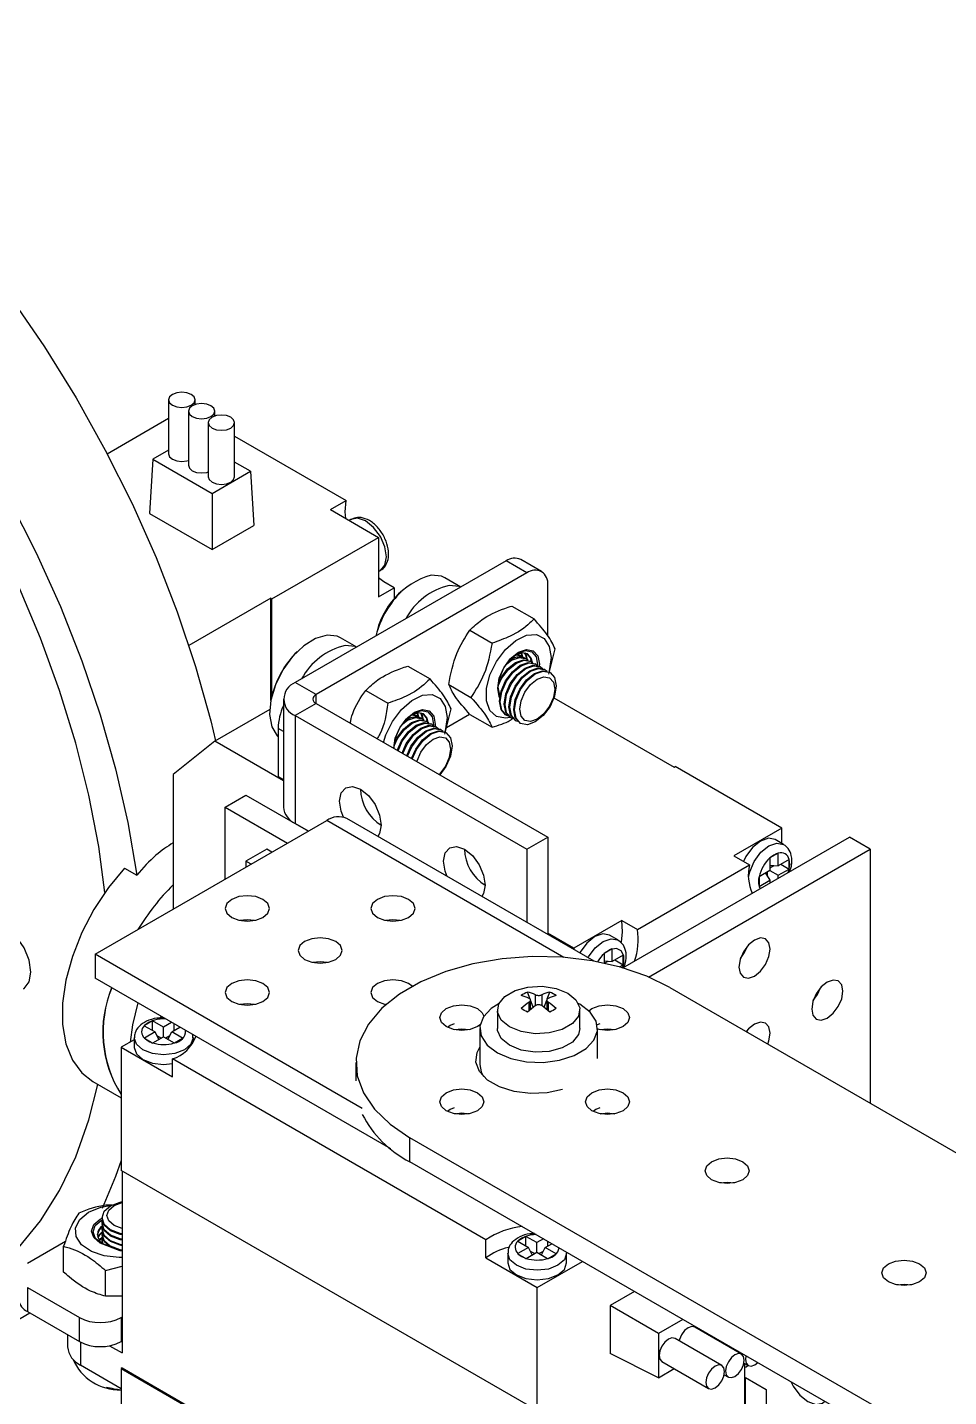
# Model space of a CAD drawing. Header units: millimetres. Extents: x 15 to 836, y 5 to 589.
# Drawn here: x 551.2 to 613.8, y 203.8 to 296.9 of the extents above; entities that cross this region are included whole.
import ezdxf

# ---------------------------------------------------------------- set-up
doc = ezdxf.new("R2010")
doc.units = ezdxf.units.MM

msp = doc.modelspace()

# ---------------------------------------------------------------- linework, layer by layer
at = {"color": 7, "linetype": 'Continuous', "lineweight": 25}
for p, q in [((560.819, 271.611), (560.819, 267.936)), ((562.619, 271.289), (562.619, 271.611)), ((556.65, 267.949), (560.819, 270.355)), ((562.161, 270.836), (562.161, 267.162)), ((563.506, 270.06), (563.506, 266.385)), ((563.961, 270.511), (563.961, 270.836)), ((565.306, 266.385), (565.306, 270.06)), ((565.306, 269.131), (572.877, 264.76)), ((560.819, 268.187), (559.749, 267.569)), ((559.749, 267.569), (559.527, 263.894)), ((559.749, 267.569), (563.769, 265.248)), ((566.376, 266.753), (565.306, 267.37)), ((563.769, 265.248), (566.376, 266.753)), ((566.376, 266.753), (566.598, 263.078)), ((563.769, 265.248), (563.769, 261.445)), ((571.817, 264.147), (572.877, 264.76)), ((559.527, 263.894), (563.769, 261.445)), ((571.817, 264.147), (575.083, 262.262)), ((573.207, 263.477), (573.092, 263.411)), ((563.769, 261.445), (566.598, 263.078)), ((567.835, 258.078), (575.083, 262.262)), ((575.083, 262.262), (575.083, 258.228)), ((583.749, 260.656), (569.421, 252.385)), ((585.163, 259.84), (583.749, 260.656)), ((586.163, 259.939), (584.749, 260.755)), ((585.163, 259.84), (570.835, 251.568)), ((575.083, 259.941), (575.206, 260.013)), ((575.083, 258.228), (576.144, 258.84)), ((576.144, 258.84), (576.144, 258.041)), ((580.678, 258.883), (579.581, 259.517)), ((586.578, 255.572), (586.578, 259.023)), ((567.765, 258.118), (562.194, 254.903)), ((567.765, 251.173), (567.765, 258.118)), ((567.765, 258.118), (567.835, 258.078)), ((567.835, 251.49), (567.835, 258.078)), ((584.138, 257.591), (585.652, 256.717)), ((573.607, 254.801), (572.509, 255.435)), ((581.28, 255.942), (582.795, 255.067)), ((584.551, 254.333), (584.61, 254.283)), ((584.807, 254.19), (584.753, 254.221)), ((584.837, 254.172), (584.782, 254.402)), ((584.892, 254.132), (584.821, 254.408)), ((586.663, 252.953), (587.081, 254.684)), ((577.067, 253.509), (578.581, 252.635)), ((585.128, 254.005), (585.075, 254.036)), ((585.45, 253.819), (585.396, 253.85)), ((585.772, 253.633), (585.718, 253.664)), ((585.895, 253.617), (585.893, 253.544)), ((586.093, 253.448), (586.04, 253.479)), ((586.415, 253.262), (586.361, 253.293)), ((570.835, 251.568), (569.421, 252.385)), ((583.285, 252.602), (583.261, 252.435)), ((586.736, 253.076), (586.683, 253.107)), ((574.209, 251.86), (575.724, 250.985)), ((579.851, 252.259), (581.366, 251.385)), ((587.003, 251.348), (595.169, 246.633)), ((567.688, 250.567), (563.95, 248.409)), ((568.619, 251.268), (568.619, 243.919)), ((570.835, 250.967), (569.421, 250.151)), ((570.835, 250.967), (586.578, 241.879)), ((579.592, 248.871), (580.01, 250.602)), ((569.421, 250.151), (569.421, 242.802)), ((569.421, 250.151), (585.163, 241.063)), ((577.48, 250.251), (577.539, 250.201)), ((577.736, 250.108), (577.682, 250.139)), ((577.766, 250.09), (577.711, 250.32)), ((577.821, 250.05), (577.75, 250.326)), ((578.057, 249.923), (578.004, 249.954)), ((578.379, 249.737), (578.325, 249.768)), ((578.701, 249.551), (578.647, 249.582)), ((578.823, 249.534), (578.822, 249.462)), ((579.706, 249.34), (581.267, 250.242)), ((581.28, 250.226), (582.795, 249.352)), ((583.718, 250.2), (583.772, 250.169)), ((584.04, 250.014), (584.093, 249.984)), ((584.361, 249.829), (584.415, 249.798)), ((584.683, 249.643), (584.737, 249.612)), ((568.264, 249.267), (568.264, 246.001)), ((579.022, 249.366), (578.969, 249.397)), ((579.344, 249.18), (579.29, 249.211)), ((579.665, 248.994), (579.612, 249.025)), ((563.95, 248.409), (561.122, 246.149)), ((568.619, 245.714), (563.95, 248.409)), ((576.213, 248.52), (576.189, 248.353)), ((561.122, 246.149), (561.122, 236.98)), ((568.264, 246.001), (568.619, 245.795)), ((595.169, 246.633), (595.24, 246.674)), ((602.487, 242.49), (595.24, 246.674)), ((564.657, 243.919), (566.071, 244.735)), ((564.657, 239.021), (564.657, 243.919)), ((564.657, 243.919), (568.899, 241.47)), ((566.071, 244.735), (570.313, 242.286)), ((555.818, 233.918), (571.561, 243.007)), ((589.73, 233.443), (572.929, 243.142)), ((570.314, 242.286), (569.421, 242.802)), ((569.43, 242.796), (569.43, 242.796)), ((569.501, 242.756), (569.501, 242.755)), ((602.487, 242.49), (599.221, 240.604)), ((602.487, 241.458), (602.487, 242.49)), ((585.163, 241.063), (586.578, 241.879)), ((586.578, 241.879), (586.578, 235.263)), ((591.684, 232.988), (607.084, 241.878)), ((602.611, 241.387), (602.045, 241.713)), ((608.498, 241.062), (607.084, 241.878)), ((567.486, 241.061), (566.071, 240.245)), ((566.071, 240.245), (566.071, 239.837)), ((566.424, 240.041), (566.071, 240.245)), ((567.838, 240.857), (567.486, 241.061)), ((585.163, 241.063), (585.163, 236.079)), ((593.437, 232.367), (608.498, 241.062)), ((599.221, 240.604), (600.282, 239.992)), ((602.247, 240.794), (601.681, 240.468)), ((601.681, 240.468), (601.681, 239.614)), ((602.247, 239.94), (602.247, 240.794)), ((602.987, 240.367), (602.247, 239.94)), ((602.987, 239.714), (602.987, 240.367)), ((608.498, 241.062), (608.498, 223.791)), ((557.83, 239.782), (558.663, 239.301)), ((592.673, 235.599), (600.282, 239.992)), ((601.681, 239.614), (600.942, 239.187)), ((601.368, 239.433), (601.681, 238.961)), ((601.519, 239.205), (601.519, 239.52)), ((601.681, 239.976), (602.247, 239.94)), ((601.681, 239.801), (601.955, 239.959)), ((601.681, 239.614), (602.247, 239.287)), ((602.247, 239.287), (602.987, 239.714)), ((602.247, 239.086), (602.247, 239.287)), ((602.421, 240.041), (602.987, 239.714)), ((600.942, 239.187), (600.942, 238.534)), ((600.942, 238.534), (601.681, 238.961)), ((601.681, 238.961), (601.681, 238.759)), ((601.681, 238.76), (601.682, 238.76)), ((566.071, 236.265), (566.071, 236.17)), ((591.612, 236.212), (588.345, 234.326)), ((591.612, 236.212), (592.673, 235.599)), ((588.345, 234.326), (586.578, 235.346)), ((591.353, 234.888), (590.788, 235.215)), ((555.818, 233.918), (555.818, 232.285)), ((573.98, 223.434), (555.818, 233.918)), ((588.345, 234.326), (588.345, 234.242)), ((590.424, 233.969), (590.405, 233.958)), ((590.405, 233.958), (590.405, 233.951)), ((590.405, 233.951), (590.405, 233.311)), ((590.97, 234.284), (590.424, 233.969)), ((590.97, 233.43), (590.97, 234.284)), ((591.71, 233.857), (590.97, 233.43)), ((591.71, 233.204), (591.71, 233.857)), ((590.405, 233.466), (590.97, 233.43)), ((590.429, 233.305), (590.678, 233.449)), ((591.144, 233.531), (591.71, 233.204)), ((591.45, 233.054), (591.71, 233.204)), ((575.926, 220.678), (555.818, 232.285)), ((585.383, 230.874), (585.198, 231.35)), ((586.546, 230.879), (586.729, 231.35)), ((594.883, 231.65), (629.364, 211.745)), ((575.595, 230.508), (575.565, 230.502)), ((583.164, 230.13), (583.164, 228.87)), ((585.415, 230.165), (585.415, 230.805)), ((585.601, 230.314), (585.415, 230.791)), ((586.327, 230.314), (586.512, 230.791)), ((586.512, 230.805), (586.512, 230.165)), ((588.764, 228.87), (588.764, 230.13)), ((559.175, 229.073), (559.156, 229.062)), ((559.156, 229.062), (559.161, 229.059)), ((559.161, 229.059), (559.895, 228.635)), ((559.721, 229.389), (559.175, 229.073)), ((560.461, 228.962), (559.721, 229.389)), ((559.721, 228.736), (559.721, 229.389)), ((561.018, 229.284), (560.461, 228.962)), ((561.2, 228.736), (561.2, 229.179)), ((590.122, 229.197), (589.94, 229.12)), ((558.48, 228.106), (557.586, 227.59)), ((558.48, 228.238), (558.48, 227.585)), ((559.175, 228.22), (559.156, 228.208)), ((559.156, 228.208), (559.239, 228.16)), ((559.895, 228.635), (559.175, 228.22)), ((559.239, 228.16), (559.638, 227.93)), ((559.741, 227.893), (560.461, 228.309)), ((560.147, 228.128), (559.895, 228.635)), ((560.298, 228.215), (560.025, 228.373)), ((560.461, 228.309), (560.461, 228.962)), ((560.461, 228.309), (561.194, 227.885)), ((560.896, 228.373), (560.623, 228.215)), ((560.774, 228.128), (561.026, 228.635)), ((561.026, 228.635), (561.584, 228.957)), ((561.766, 228.208), (561.026, 228.635)), ((561.22, 227.893), (561.766, 228.208)), ((562.48, 227.916), (562.48, 228.238)), ((581.964, 228.87), (581.964, 226.421)), ((589.964, 226.829), (589.964, 228.87)), ((600.112, 228.632), (600.17, 228.785)), ((557.586, 227.59), (557.586, 219.221)), ((557.586, 227.59), (561.079, 225.574)), ((559.638, 227.93), (559.721, 227.881)), ((559.721, 227.881), (559.741, 227.893)), ((561.194, 227.885), (561.2, 227.882)), ((561.2, 227.882), (561.22, 227.893)), ((582.377, 214.504), (561.079, 226.799)), ((561.079, 225.574), (561.079, 226.799)), ((573.544, 226.548), (573.544, 225.323)), ((555.659, 225.271), (557.586, 224.158)), ((577.205, 219.812), (577.205, 221.445)), ((611.686, 201.54), (577.205, 221.445)), ((611.686, 199.907), (577.205, 219.812)), ((585.87, 202.893), (557.586, 219.221)), ((557.657, 219.18), (557.657, 206.809)), ((556.293, 216.003), (556.293, 215.942)), ((556.246, 215.82), (556.3, 215.85)), ((556.293, 215.632), (556.293, 215.57)), ((556.293, 215.261), (556.293, 215.199)), ((553.802, 214.381), (551.222, 212.892)), ((556.321, 214.709), (556.098, 214.495)), ((556.303, 214.634), (556.123, 214.464)), ((556.321, 214.337), (556.284, 214.31)), ((556.293, 214.889), (556.293, 214.827)), ((556.293, 214.518), (556.293, 214.456)), ((556.318, 214.274), (556.293, 214.456)), ((582.377, 213.279), (582.377, 214.504)), ((584.556, 214.421), (584.537, 214.41)), ((584.537, 214.41), (584.542, 214.407)), ((584.542, 214.407), (585.276, 213.983)), ((585.102, 214.736), (584.556, 214.421)), ((585.842, 214.31), (585.102, 214.736)), ((585.102, 214.083), (585.102, 214.736)), ((586.289, 214.568), (585.842, 214.31)), ((585.842, 213.657), (585.842, 214.31)), ((586.408, 213.983), (586.855, 214.241)), ((586.581, 214.083), (586.581, 214.4)), ((553.682, 212.312), (553.682, 214.061)), ((582.377, 213.279), (585.87, 211.262)), ((583.861, 213.586), (583.861, 212.933)), ((584.556, 213.567), (584.537, 213.556)), ((584.537, 213.556), (584.62, 213.508)), ((585.276, 213.983), (584.556, 213.567)), ((584.62, 213.508), (585.019, 213.278)), ((585.019, 213.278), (585.102, 213.229)), ((585.102, 213.229), (585.122, 213.241)), ((585.122, 213.241), (585.842, 213.657)), ((585.528, 213.475), (585.276, 213.983)), ((585.68, 213.563), (585.407, 213.72)), ((585.842, 213.657), (586.576, 213.233)), ((586.277, 213.72), (586.004, 213.563)), ((586.155, 213.475), (586.408, 213.983)), ((587.147, 213.556), (586.408, 213.983)), ((586.576, 213.233), (586.581, 213.23)), ((586.581, 213.23), (586.601, 213.241)), ((586.601, 213.241), (587.147, 213.556)), ((587.861, 212.933), (587.861, 213.586)), ((556.54, 212.411), (557.657, 212.719)), ((556.54, 210.662), (556.54, 212.411)), ((585.87, 211.262), (588.943, 213.036)), ((551.222, 211.259), (554.758, 209.218)), ((551.222, 211.259), (551.222, 209.626)), ((557.657, 210.679), (556.54, 210.662)), ((585.87, 202.893), (585.87, 211.262)), ((592.479, 210.995), (590.82, 210.037)), ((548.576, 207.903), (551.392, 209.528)), ((551.222, 209.626), (554.758, 207.585)), ((590.82, 210.037), (590.82, 206.771)), ((594.113, 208.136), (590.82, 210.037)), ((554.758, 207.585), (554.758, 209.218)), ((557.586, 209.218), (557.657, 209.259)), ((557.586, 209.218), (557.586, 207.585)), ((595.772, 209.094), (594.113, 208.136)), ((599.754, 206.733), (596.572, 208.57)), ((553.95, 208.051), (553.95, 207.217)), ((557.586, 207.585), (557.657, 207.626)), ((594.113, 208.136), (594.113, 205.126)), ((598.412, 205.958), (595.23, 207.795)), ((596.866, 208.462), (596.853, 208.407)), ((556.799, 207.305), (557.657, 206.809)), ((594.113, 205.126), (590.82, 206.771)), ((554.828, 205.993), (557.586, 204.401)), ((557.657, 205.789), (557.586, 205.748)), ((557.586, 205.748), (585.87, 189.42)), ((557.586, 205.748), (557.586, 199.42)), ((557.657, 205.789), (585.941, 189.461)), ((594.113, 205.126), (595.183, 205.744)), ((594.33, 206.236), (597.512, 204.4)), ((599.917, 206.113), (600.199, 205.951)), ((599.942, 206.099), (599.942, 201.586)), ((598.575, 205.335), (598.854, 205.174)), ((600.013, 205.137), (601.427, 204.32)), ((600.013, 201.572), (600.013, 205.137)), ((601.427, 204.32), (601.427, 201.655))]:
    msp.add_line(p, q, dxfattribs=at)
at = {"color": 8, "linetype": 'Continuous', "lineweight": 25}
for p, q in [((570.835, 250.967), (570.835, 251.568)), ((568.619, 249.061), (568.264, 249.267)), ((587.679, 233.702), (571.561, 243.007)), ((585.751, 230.426), (585.751, 231.16)), ((586.176, 231.16), (586.176, 230.426)), ((585.327, 230.091), (585.327, 230.671)), ((586.6, 230.671), (586.6, 230.091)), ((554.828, 207.546), (554.828, 205.993))]:
    msp.add_line(p, q, dxfattribs=at)
at = {"color": 7, "linetype": 'Continuous', "lineweight": 25, "flags": 128}
for points in [[(531.313, 296.934), (534.177, 294.956), (537.009, 292.737), (539.793, 290.289), (542.51, 287.628), (545.145, 284.771), (547.679, 281.735), (550.099, 278.54), (552.387, 275.205), (554.531, 271.752), (556.517, 268.201), (558.332, 264.575), (559.966, 260.897), (561.407, 257.189), (562.647, 253.475), (563.678, 249.778), (564.001, 248.438)], [(524.949, 293.26), (527.792, 291.298), (530.604, 289.098), (533.368, 286.672), (536.067, 284.036), (538.685, 281.206), (541.205, 278.2), (543.612, 275.036), (545.892, 271.733), (548.029, 268.312), (550.012, 264.793), (551.827, 261.199), (553.464, 257.552), (554.913, 253.873), (556.164, 250.186), (557.21, 246.514), (558.045, 242.878), (558.663, 239.301)], [(556.487, 238.116), (556.067, 241.249), (555.397, 244.735), (554.51, 248.273), (553.414, 251.839), (552.114, 255.409), (550.619, 258.96), (548.94, 262.468), (547.088, 265.91), (545.074, 269.263), (542.913, 272.505), (540.618, 275.613), (538.205, 278.568), (535.69, 281.35), (533.089, 283.941), (530.42, 286.322), (527.701, 288.479), (524.949, 290.397)], [(561.082, 271.978), (560.887, 271.81), (560.819, 271.611), (560.887, 271.412), (561.082, 271.243), (561.374, 271.131), (561.719, 271.091), (562.063, 271.131), (562.355, 271.243), (562.55, 271.412), (562.619, 271.611), (562.55, 271.81), (562.355, 271.978), (562.063, 272.091), (561.719, 272.13), (561.374, 272.091), (561.082, 271.978)], [(562.424, 271.204), (562.229, 271.035), (562.161, 270.836), (562.229, 270.637), (562.424, 270.469), (562.716, 270.356), (563.061, 270.317), (563.405, 270.356), (563.697, 270.469), (563.892, 270.637), (563.961, 270.836), (563.892, 271.035), (563.697, 271.204), (563.405, 271.316), (563.061, 271.356), (562.716, 271.316), (562.424, 271.204)], [(563.769, 270.427), (563.574, 270.258), (563.506, 270.06), (563.574, 269.861), (563.769, 269.692), (564.061, 269.58), (564.406, 269.54), (564.75, 269.58), (565.042, 269.692), (565.237, 269.861), (565.306, 270.06), (565.237, 270.258), (565.042, 270.427), (564.75, 270.54), (564.406, 270.579), (564.061, 270.54), (563.769, 270.427)], [(560.819, 267.936), (560.887, 267.737), (561.082, 267.569), (561.374, 267.456), (561.719, 267.417), (562.063, 267.456), (562.161, 267.484)], [(562.161, 267.162), (562.229, 266.963), (562.424, 266.794), (562.716, 266.682), (563.061, 266.642), (563.405, 266.682), (563.506, 266.71)], [(563.506, 266.385), (563.574, 266.186), (563.769, 266.018), (564.061, 265.905), (564.406, 265.866), (564.75, 265.905), (565.042, 266.018), (565.237, 266.186), (565.306, 266.385)], [(572.858, 263.546), (572.821, 263.99), (572.877, 264.76)], [(576.144, 258.84), (575.447, 259.231), (575.083, 259.512)], [(579.581, 259.517), (579.353, 259.621), (578.661, 259.695)], [(580.67, 258.879), (580.572, 258.917), (579.879, 258.991)], [(571.59, 255.613), (570.809, 255.391), (570.005, 254.893), (569.241, 254.158), (568.58, 253.245), (568.076, 252.23), (567.768, 251.193), (567.683, 250.219), (567.827, 249.387), (568.188, 248.765), (568.264, 248.689)], [(572.509, 255.435), (572.282, 255.539), (571.59, 255.613)], [(584.025, 250.023), (583.71, 249.969), (583.101, 250.077), (582.654, 250.482), (582.418, 251.14), (582.418, 251.98), (582.654, 252.911), (583.101, 253.832), (583.71, 254.643), (584.415, 255.256), (585.14, 255.605), (585.806, 255.652), (586.341, 255.392), (586.688, 254.853), (586.807, 254.094), (586.807, 254.094)], [(573.599, 254.797), (573.501, 254.835), (572.808, 254.909)], [(583.183, 252.002), (583.291, 252.689), (583.598, 253.396), (584.056, 254.015), (584.598, 254.451), (585.139, 254.639), (585.598, 254.55), (585.904, 254.197), (586.012, 253.635), (586.007, 253.496)], [(583.338, 251.493), (583.317, 251.536), (583.215, 252.07), (583.317, 252.721), (583.607, 253.39), (584.042, 253.976), (584.555, 254.39), (585.067, 254.568), (585.502, 254.484), (585.793, 254.15), (585.895, 253.617), (585.895, 253.617)], [(585.535, 253.761), (585.457, 254.051), (585.209, 254.337), (584.837, 254.409), (584.398, 254.257), (584.128, 254.064)], [(584.448, 254.284), (584.806, 254.191), (584.932, 254.097)], [(584.495, 254.308), (584.752, 254.222), (584.753, 254.221)], [(585.159, 253.986), (585.082, 254.268), (584.999, 254.407)], [(585.213, 253.946), (585.136, 254.237), (585.032, 254.402)], [(585.48, 253.8), (585.404, 254.082), (585.182, 254.352)], [(583.218, 252.177), (583.449, 252.663), (583.908, 253.282), (584.449, 253.719), (584.99, 253.908), (585.449, 253.82), (585.575, 253.726)], [(583.242, 252.394), (583.396, 252.694), (583.854, 253.313), (584.395, 253.75), (584.937, 253.939), (585.396, 253.85), (585.396, 253.85)], [(583.718, 250.2), (583.412, 250.552), (583.304, 251.114), (583.411, 251.801), (583.717, 252.508), (584.176, 253.127), (584.717, 253.565), (585.258, 253.753), (585.717, 253.665), (585.718, 253.664)], [(583.915, 250.107), (583.773, 250.169), (583.466, 250.521), (583.357, 251.083), (583.465, 251.77), (583.771, 252.477), (584.229, 253.096), (584.77, 253.534), (585.312, 253.722), (585.771, 253.634), (585.897, 253.54)], [(584.04, 250.014), (583.734, 250.366), (583.625, 250.929), (583.733, 251.616), (584.039, 252.322), (584.497, 252.942), (585.038, 253.379), (585.58, 253.568), (586.039, 253.479), (586.04, 253.479)], [(584.236, 249.922), (584.094, 249.983), (583.787, 250.335), (583.679, 250.898), (583.786, 251.585), (584.092, 252.292), (584.551, 252.911), (585.092, 253.348), (585.633, 253.537), (586.092, 253.448), (586.218, 253.355)], [(583.772, 253.647), (584.127, 253.905), (584.669, 254.094), (585.128, 254.005), (585.253, 253.912)], [(584.361, 249.829), (584.055, 250.181), (583.947, 250.743), (584.054, 251.43), (584.36, 252.137), (584.819, 252.756), (585.36, 253.193), (585.901, 253.382), (586.36, 253.293), (586.361, 253.293)], [(584.558, 249.736), (584.416, 249.797), (584.109, 250.15), (584.001, 250.712), (584.108, 251.399), (584.414, 252.106), (584.873, 252.725), (585.414, 253.162), (585.955, 253.351), (586.414, 253.263), (586.54, 253.169)], [(586.807, 254.094), (586.688, 253.196), (586.667, 253.116)], [(584.683, 249.643), (584.377, 249.995), (584.269, 250.557), (584.376, 251.244), (584.682, 251.951), (585.141, 252.57), (585.682, 253.008), (586.223, 253.196), (586.682, 253.108), (586.683, 253.107)], [(585.196, 249.523), (584.737, 249.612), (584.43, 249.964), (584.322, 250.526), (584.429, 251.213), (584.736, 251.92), (585.194, 252.539), (585.735, 252.977), (586.276, 253.165), (586.736, 253.077), (587.043, 252.725), (587.151, 252.162), (587.044, 251.475), (586.737, 250.768), (586.279, 250.149), (585.738, 249.712), (585.196, 249.523)], [(585.419, 249.745), (585.035, 249.819), (584.779, 250.113), (584.688, 250.583), (584.778, 251.158), (585.034, 251.748), (585.417, 252.266), (585.869, 252.631), (586.322, 252.789), (586.706, 252.715), (586.962, 252.421), (587.053, 251.951), (586.963, 251.376), (586.707, 250.786), (586.324, 250.268), (585.872, 249.903), (585.419, 249.745)], [(575.426, 248.317), (575.583, 248.829), (576.03, 249.75), (576.639, 250.561), (577.344, 251.174), (578.069, 251.523), (578.735, 251.57), (579.27, 251.31), (579.617, 250.771), (579.736, 250.012)], [(583.321, 251.379), (583.291, 251.439), (583.183, 252.002)], [(576.112, 247.92), (576.22, 248.607), (576.527, 249.314), (576.985, 249.933), (577.527, 250.369), (578.068, 250.557), (578.527, 250.468), (578.833, 250.115), (578.941, 249.553), (578.936, 249.414)], [(576.146, 247.901), (576.144, 247.988), (576.246, 248.639), (576.536, 249.308), (576.971, 249.894), (577.484, 250.308), (577.996, 250.486), (578.431, 250.402), (578.721, 250.068), (578.823, 249.534), (578.823, 249.534)], [(576.147, 248.095), (576.378, 248.581), (576.837, 249.2), (577.378, 249.637), (577.919, 249.826), (578.378, 249.737), (578.504, 249.644)], [(576.171, 248.312), (576.325, 248.612), (576.783, 249.231), (577.324, 249.668), (577.865, 249.857), (578.325, 249.768), (578.325, 249.768)], [(576.358, 247.779), (576.646, 248.426), (577.105, 249.045), (577.646, 249.483), (578.187, 249.671), (578.646, 249.583), (578.647, 249.582)], [(576.412, 247.748), (576.7, 248.395), (577.158, 249.014), (577.699, 249.452), (578.241, 249.64), (578.7, 249.552), (578.826, 249.458)], [(576.68, 247.594), (576.968, 248.24), (577.426, 248.86), (577.967, 249.297), (578.509, 249.486), (578.968, 249.397), (578.969, 249.397)], [(576.701, 249.565), (577.056, 249.823), (577.597, 250.012), (578.057, 249.923), (578.182, 249.83)], [(578.464, 249.679), (578.386, 249.969), (578.138, 250.255), (577.766, 250.327), (577.327, 250.175), (577.057, 249.982)], [(577.376, 250.202), (577.735, 250.109), (577.861, 250.015)], [(577.424, 250.226), (577.681, 250.14), (577.682, 250.139)], [(578.088, 249.904), (578.011, 250.186), (577.928, 250.325)], [(578.142, 249.864), (578.065, 250.155), (577.961, 250.32)], [(578.409, 249.718), (578.333, 250), (578.111, 250.27)], [(579.736, 250.012), (579.617, 249.114), (579.596, 249.034)], [(576.733, 247.562), (577.021, 248.209), (577.48, 248.829), (578.021, 249.266), (578.562, 249.455), (579.021, 249.366), (579.147, 249.273)], [(577.001, 247.407), (577.289, 248.055), (577.748, 248.674), (578.289, 249.111), (578.83, 249.3), (579.289, 249.211), (579.29, 249.211)], [(577.055, 247.376), (577.343, 248.024), (577.801, 248.643), (578.343, 249.08), (578.884, 249.269), (579.343, 249.181), (579.469, 249.087)], [(577.323, 247.222), (577.611, 247.869), (578.069, 248.488), (578.611, 248.926), (579.152, 249.114), (579.611, 249.026), (579.612, 249.025)], [(577.377, 247.191), (577.665, 247.838), (578.123, 248.457), (578.664, 248.895), (579.205, 249.083), (579.665, 248.995), (579.971, 248.643), (580.08, 248.08), (579.972, 247.393), (579.666, 246.686), (579.248, 246.11)], [(577.689, 247.011), (577.707, 247.075), (577.963, 247.666), (578.346, 248.184), (578.798, 248.549), (579.251, 248.707), (579.635, 248.633), (579.891, 248.339), (579.982, 247.869), (579.892, 247.294), (579.636, 246.704), (579.253, 246.186), (579.204, 246.136)], [(572.694, 243.238), (572.543, 243.641), (572.435, 244.328), (572.543, 244.89), (572.85, 245.243), (573.308, 245.332), (573.85, 245.144), (574.391, 244.708), (574.85, 244.089), (575.156, 243.382), (575.264, 242.695), (575.156, 242.132), (575.029, 241.93)], [(579.741, 239.21), (579.614, 239.558), (579.507, 240.246), (579.614, 240.808), (579.921, 241.161), (580.38, 241.25), (580.921, 241.062), (581.462, 240.626), (581.921, 240.007), (582.227, 239.3), (582.335, 238.613), (582.227, 238.05), (582.1, 237.848)], [(602.045, 241.713), (601.586, 241.802), (601.045, 241.614), (600.504, 241.178), (600.045, 240.559), (599.876, 240.226)], [(557.83, 239.782), (556.725, 238.446), (555.745, 236.967), (554.921, 235.391), (554.278, 233.769), (553.839, 232.153), (553.615, 230.592), (553.615, 229.138), (553.839, 227.836), (554.278, 226.727), (554.921, 225.846), (555.659, 225.271)], [(567.225, 237.646), (566.739, 237.834), (566.165, 237.9), (565.591, 237.834), (565.104, 237.646), (564.779, 237.365), (564.665, 237.034), (564.779, 236.702), (565.104, 236.421), (565.591, 236.234), (566.165, 236.168), (566.739, 236.234), (567.225, 236.421), (567.55, 236.702), (567.665, 237.034), (567.55, 237.365), (567.225, 237.646)], [(577.125, 237.646), (576.638, 237.834), (576.064, 237.9), (575.49, 237.834), (575.003, 237.646), (574.678, 237.365), (574.564, 237.034), (574.678, 236.702), (575.003, 236.421), (575.49, 236.234), (576.064, 236.168), (576.638, 236.234), (577.125, 236.421), (577.45, 236.702), (577.564, 237.034), (577.45, 237.365), (577.125, 237.646)], [(550.948, 231.562), (551.002, 231.596), (551.346, 232.036), (551.466, 232.706), (551.346, 233.515), (551.002, 234.352), (550.481, 235.105), (549.854, 235.67)], [(566.664, 236.217), (566.165, 236.267), (565.665, 236.217)], [(576.563, 236.217), (576.064, 236.267), (575.565, 236.217)], [(591.589, 234.733), (591.668, 235.442), (591.612, 236.212)], [(572.175, 234.789), (571.688, 234.976), (571.114, 235.042), (570.54, 234.976), (570.054, 234.789), (569.729, 234.508), (569.614, 234.176), (569.729, 233.845), (570.054, 233.564), (570.54, 233.376), (571.114, 233.31), (571.688, 233.376), (572.175, 233.564), (572.5, 233.845), (572.614, 234.176), (572.5, 234.508), (572.175, 234.789)], [(590.788, 235.215), (590.329, 235.304), (589.788, 235.116), (589.247, 234.679), (588.788, 234.06), (588.757, 234.005)], [(601.687, 234.272), (601.607, 234.694), (601.377, 234.959), (601.032, 235.026), (600.627, 234.884), (600.221, 234.557), (599.877, 234.093), (599.647, 233.563), (599.566, 233.047), (599.647, 232.625), (599.877, 232.361), (600.221, 232.294), (600.627, 232.435), (601.032, 232.762), (601.377, 233.227), (601.607, 233.757), (601.687, 234.272)], [(594.883, 231.65), (593.308, 232.421), (591.534, 233.031), (589.611, 233.464), (587.59, 233.709), (585.528, 233.758), (583.479, 233.61), (581.5, 233.27), (579.646, 232.747), (577.965, 232.054), (576.506, 231.212), (575.306, 230.242), (574.399, 229.171), (573.81, 228.029), (573.555, 226.846), (573.64, 225.655), (574.064, 224.489), (574.814, 223.379), (575.871, 222.355), (577.205, 221.445)], [(599.669, 233.635), (599.962, 234.043), (600.17, 234.501)], [(571.614, 233.36), (571.114, 233.409), (570.615, 233.36)], [(567.225, 231.931), (566.739, 232.119), (566.165, 232.185), (565.591, 232.119), (565.104, 231.931), (564.779, 231.65), (564.665, 231.319), (564.779, 230.988), (565.104, 230.707), (565.591, 230.519), (566.165, 230.453), (566.739, 230.519), (567.225, 230.707), (567.55, 230.988), (567.665, 231.319), (567.55, 231.65), (567.225, 231.931)], [(577.371, 231.744), (577.125, 231.931), (576.638, 232.119), (576.064, 232.185), (575.49, 232.119), (575.003, 231.931), (574.678, 231.65), (574.564, 231.319), (574.678, 230.988), (575.003, 230.707), (575.49, 230.519), (575.584, 230.499)], [(606.637, 231.414), (606.556, 231.836), (606.326, 232.1), (605.982, 232.167), (605.576, 232.026), (605.17, 231.699), (604.826, 231.234), (604.596, 230.704), (604.516, 230.189), (604.596, 229.767), (604.826, 229.502), (605.17, 229.435), (605.576, 229.576), (605.982, 229.904), (606.326, 230.368), (606.556, 230.898), (606.637, 231.414)], [(587.944, 231.273), (588.501, 230.813), (588.753, 230.271), (588.668, 229.711), (588.257, 229.203), (587.57, 228.806), (586.688, 228.568), (585.72, 228.519), (584.78, 228.665), (583.984, 228.987), (583.426, 229.447), (583.174, 229.989), (583.259, 230.548), (583.67, 231.057), (584.358, 231.454), (585.239, 231.691), (586.208, 231.74), (587.147, 231.595), (587.944, 231.273)], [(604.619, 230.776), (604.912, 231.185), (605.119, 231.643)], [(558.716, 230.613), (558.361, 229.115), (558.212, 227.952)], [(566.664, 230.502), (566.165, 230.552), (565.665, 230.502)], [(581.982, 229.123), (581.801, 228.997), (581.315, 228.809), (580.741, 228.743), (580.167, 228.809), (579.68, 228.997), (579.355, 229.278), (579.241, 229.609), (579.355, 229.941), (579.68, 230.222), (579.68, 230.222)], [(579.68, 230.222), (580.167, 230.409), (580.741, 230.475), (581.315, 230.409), (581.801, 230.222), (582.127, 229.941), (582.232, 229.702)], [(583.274, 230.58), (582.744, 230.24), (582.205, 229.661), (581.972, 229.018), (582.062, 228.362), (582.467, 227.748), (583.156, 227.225), (584.073, 226.835), (585.143, 226.61)], [(585.143, 226.61), (586.279, 226.568), (587.39, 226.713), (588.385, 227.032), (589.184, 227.5), (589.722, 228.08), (589.955, 228.723), (589.866, 229.378), (589.46, 229.992), (588.771, 230.515), (588.653, 230.58)], [(589.376, 230.075), (589.58, 230.222), (590.066, 230.409), (590.64, 230.475), (591.214, 230.409), (591.701, 230.222), (592.026, 229.941), (592.14, 229.609), (592.026, 229.278), (591.701, 228.997), (591.214, 228.809), (590.64, 228.743), (590.066, 228.809), (589.964, 228.837)], [(560.349, 229.67), (560.305, 229.645), (560.203, 229.581)], [(580.223, 229.197), (579.953, 229.074), (579.773, 228.948)], [(601.527, 227.815), (601.607, 228.041), (601.687, 228.556), (601.607, 228.978), (601.377, 229.243), (601.032, 229.31), (600.627, 229.169), (600.221, 228.841), (600.065, 228.659)], [(562.573, 228.091), (562.558, 228.121), (562.49, 228.249)], [(580.241, 228.793), (580.741, 228.842), (581.24, 228.793)], [(588.764, 228.87), (588.668, 228.452), (588.257, 227.943), (587.57, 227.546), (586.688, 227.309), (585.72, 227.26), (584.78, 227.405), (583.984, 227.727), (583.426, 228.187), (583.174, 228.729), (583.164, 228.87)], [(590.141, 228.793), (590.64, 228.842), (591.14, 228.793)], [(558.48, 227.585), (558.632, 227.143), (559.066, 226.769), (559.715, 226.518), (560.48, 226.43), (561.079, 226.484)], [(587.58, 224.717), (586.541, 224.496), (585.405, 224.449), (584.293, 224.588), (583.293, 224.903), (582.488, 225.368), (581.943, 225.945), (581.701, 226.587), (581.782, 227.243), (581.964, 227.59)], [(581.964, 226.421), (582.062, 225.913), (582.226, 225.598)], [(524.949, 212.162), (527.701, 210.903), (530.42, 209.921), (533.089, 209.221), (535.69, 208.808), (538.205, 208.686), (540.618, 208.856), (542.913, 209.315), (545.074, 210.061), (547.088, 211.088), (548.94, 212.391), (550.619, 213.961), (552.114, 215.786), (553.414, 217.856), (554.51, 220.156), (555.397, 222.67), (556.003, 225.072)], [(579.68, 224.507), (580.167, 224.695), (580.741, 224.76), (581.315, 224.695), (581.801, 224.507), (582.127, 224.226), (582.241, 223.895), (582.127, 223.563), (581.801, 223.282), (581.315, 223.095), (580.741, 223.029), (580.167, 223.095), (579.68, 223.282), (579.355, 223.563), (579.241, 223.895), (579.355, 224.226), (579.68, 224.507)], [(589.58, 224.507), (590.066, 224.695), (590.64, 224.76), (591.214, 224.695), (591.701, 224.507), (592.026, 224.226), (592.14, 223.895), (592.026, 223.563), (591.701, 223.282), (591.214, 223.095), (590.64, 223.029), (590.066, 223.095), (589.58, 223.282), (589.255, 223.563), (589.14, 223.895), (589.255, 224.226), (589.58, 224.507)], [(580.223, 223.482), (579.953, 223.359), (579.773, 223.233)], [(590.122, 223.482), (589.853, 223.359), (589.672, 223.233)], [(580.241, 223.078), (580.741, 223.127), (581.24, 223.078)], [(590.141, 223.078), (590.64, 223.127), (591.14, 223.078)], [(557.586, 219.895), (557.21, 218.798), (556.312, 216.643)], [(597.711, 219.813), (598.198, 220), (598.772, 220.066), (599.346, 220), (599.833, 219.813), (600.158, 219.532), (600.272, 219.2), (600.158, 218.869), (599.833, 218.588), (599.346, 218.4), (598.772, 218.334), (598.198, 218.4), (597.711, 218.588), (597.386, 218.869), (597.272, 219.2), (597.386, 219.532), (597.711, 219.813)], [(598.273, 218.384), (598.772, 218.433), (599.271, 218.384)], [(556.879, 215.187), (556.446, 215.562), (556.293, 216.003), (556.446, 216.445), (556.879, 216.82), (557.528, 217.07), (557.657, 217.098)], [(557.111, 215.476), (556.749, 215.789), (556.622, 216.158), (556.749, 216.527), (557.111, 216.841), (557.654, 217.05), (557.657, 217.051)], [(557.657, 213.293), (557.457, 213.294), (556.45, 213.416), (555.567, 213.72), (554.902, 214.173), (554.528, 214.726), (554.485, 215.32), (554.779, 215.889), (555.377, 216.372)], [(555.377, 216.372), (556.214, 216.717), (556.96, 216.864)], [(556.864, 214.02), (556.821, 214.03), (556.172, 214.28), (555.738, 214.655), (555.586, 215.097), (555.738, 215.538), (556.172, 215.913), (556.293, 215.977)], [(556.82, 214.047), (556.246, 214.274), (555.836, 214.628), (555.691, 215.047), (555.836, 215.466), (556.246, 215.82)], [(556.303, 215.377), (556.089, 215.163), (555.966, 214.836)], [(556.321, 215.08), (556.089, 214.853), (555.997, 214.681)], [(556.879, 215.125), (556.446, 215.5), (556.293, 215.942)], [(556.879, 214.816), (556.446, 215.19), (556.293, 215.632), (556.311, 215.787)], [(556.879, 214.754), (556.446, 215.128), (556.293, 215.57)], [(556.879, 214.444), (556.446, 214.819), (556.293, 215.261), (556.311, 215.415)], [(556.879, 214.382), (556.446, 214.757), (556.293, 215.199)], [(556.879, 214.073), (556.446, 214.448), (556.293, 214.889), (556.311, 215.044)], [(557.657, 214.909), (557.528, 214.937), (556.879, 215.187)], [(557.657, 214.847), (557.528, 214.875), (556.879, 215.125)], [(557.657, 215.266), (557.654, 215.267), (557.111, 215.476)], [(556.303, 215.005), (556.089, 214.791), (556.009, 214.65)], [(556.879, 214.011), (556.446, 214.386), (556.293, 214.827)], [(556.366, 214.21), (556.293, 214.518), (556.311, 214.673)], [(557.657, 214.538), (557.528, 214.565), (556.879, 214.816)], [(557.657, 214.476), (557.528, 214.503), (556.879, 214.754)], [(557.657, 214.166), (557.528, 214.194), (556.879, 214.444)], [(557.657, 214.104), (557.528, 214.132), (556.879, 214.382)], [(557.657, 213.795), (557.528, 213.823), (556.879, 214.073)], [(557.657, 213.733), (557.528, 213.761), (556.879, 214.011)], [(583.861, 212.933), (584.014, 212.491), (584.447, 212.116), (585.096, 211.866), (585.861, 211.778), (586.627, 211.866), (587.276, 212.116), (587.709, 212.491), (587.861, 212.933), (587.861, 212.933)], [(609.732, 212.873), (610.219, 213.061), (610.793, 213.127), (611.367, 213.061), (611.854, 212.873), (612.179, 212.592), (612.293, 212.261), (612.179, 211.929), (611.854, 211.648), (611.367, 211.461), (610.793, 211.395), (610.219, 211.461), (609.732, 211.648), (609.407, 211.929), (609.293, 212.261), (609.407, 212.592), (609.732, 212.873)], [(610.294, 211.444), (610.793, 211.494), (611.292, 211.444)], [(596.572, 208.57), (596.365, 208.61), (596.122, 208.525), (595.878, 208.329), (595.672, 208.05), (595.534, 207.732), (595.509, 207.634)], [(595.23, 207.795), (595.024, 207.835), (594.78, 207.751), (594.536, 207.554), (594.33, 207.276), (594.192, 206.958), (594.144, 206.649)], [(598.667, 205.586), (598.716, 205.333), (598.854, 205.174), (599.06, 205.134), (599.304, 205.219), (599.547, 205.415), (599.754, 205.694), (599.892, 206.012), (599.94, 206.321), (599.892, 206.574), (599.754, 206.733), (599.547, 206.773), (599.304, 206.688), (599.06, 206.492), (598.854, 206.213), (598.716, 205.895), (598.667, 205.586)], [(594.144, 206.649), (594.192, 206.395), (594.33, 206.237), (594.33, 206.236)], [(597.326, 204.812), (597.374, 204.558), (597.512, 204.4), (597.718, 204.359), (597.962, 204.444), (598.206, 204.641), (598.412, 204.919), (598.55, 205.237), (598.598, 205.546), (598.55, 205.8), (598.412, 205.958), (598.206, 205.999), (597.962, 205.914), (597.718, 205.717), (597.512, 205.439), (597.374, 205.121), (597.326, 204.812)], [(599.942, 205.831), (600.056, 205.879), (600.169, 205.968)], [(600.048, 206.625), (600.013, 206.363), (600.061, 206.11), (600.199, 205.951), (600.405, 205.911), (600.649, 205.995), (600.859, 206.157)], [(603.099, 204.864), (603.255, 204.559), (603.714, 203.941), (604.255, 203.504), (604.796, 203.316), (605.255, 203.405), (605.412, 203.529)]]:
    msp.add_lwpolyline(points, dxfattribs=at)
at = {"color": 8, "linetype": 'Continuous', "lineweight": 25, "flags": 128}
for points in [[(575.206, 260.013), (575.206, 260.013), (575.513, 260.366), (575.621, 260.928), (575.513, 261.615), (575.206, 262.322), (574.748, 262.941), (574.206, 263.378), (573.665, 263.566), (573.207, 263.477)], [(600.225, 239.178), (600.304, 239.525), (600.611, 240.232), (601.07, 240.851), (601.611, 241.288), (602.152, 241.476), (602.611, 241.387), (602.629, 241.376)], [(602.921, 239.475), (602.942, 239.539), (602.987, 239.714)], [(600.942, 238.534), (600.987, 238.411), (601.007, 238.37)], [(589.322, 233.678), (589.353, 233.733), (589.812, 234.352), (590.353, 234.789), (590.895, 234.977), (591.353, 234.888), (591.357, 234.886)], [(591.664, 232.976), (591.746, 233.303), (591.746, 233.8), (591.574, 234.158), (591.26, 234.316), (590.854, 234.25), (590.424, 233.969)], [(559.066, 227.422), (558.632, 227.796), (558.48, 228.229)], [(562.48, 228.234), (562.328, 227.796), (561.894, 227.422), (561.246, 227.172), (560.48, 227.084), (559.715, 227.172), (559.066, 227.422)], [(587.861, 213.596), (587.861, 213.586), (587.709, 213.144), (587.276, 212.77), (586.627, 212.519), (585.861, 212.431), (585.096, 212.519), (584.447, 212.77), (584.014, 213.144), (583.861, 213.586), (583.861, 213.591)]]:
    msp.add_lwpolyline(points, dxfattribs=at)
at = {"color": 7, "linetype": 'Continuous', "lineweight": 25}
for centre, radius, start, end in [((584.335, 259.839), 1.006, 65.69204, 125.61844), ((585.715, 259.163), 0.873, 350.78615, 129.20346), ((580.16, 254.557), 5.352, 106.26807, 169.32382), ((580.917, 254.592), 4.52, 103.27202, 151.92179), ((581.204, 253.961), 6.5, 134.8874, 163.48299), ((581.204, 253.961), 6.5, 163.48299, 165.11797), ((574.133, 249.879), 6.5, 134.8874, 163.48299), ((573.846, 250.51), 4.52, 103.27206, 151.92175), ((584.653, 253.038), 1.083, 67.05432, 132.06809), ((569.845, 251.268), 1.195, 110.78368, 249.21632), ((574.133, 249.879), 6.5, 163.48299, 165.11797), ((570.949, 251.268), 0.322, 110.78289, 249.21711), ((572.286, 249.174), 4.023, 155.68742, 178.67289), ((577.582, 248.956), 1.083, 67.05392, 132.0685), ((576.823, 245.227), 2.974, 181.60195, 238.39281), ((569.989, 244.055), 1.376, 185.69529, 245.62462), ((572.363, 241.888), 1.376, 65.69368, 125.61673), ((583.894, 241.145), 2.974, 181.60174, 238.3929), ((603.35, 238.65), 2.467, 132.56046, 167.4393), ((602.646, 239.451), 1.401, 106.52054, 133.47409), ((602.426, 240.251), 0.572, 11.74948, 108.23906), ((601.623, 240.041), 1.402, 346.52501, 13.47499), ((603.408, 239.327), 3.197, 167.98758, 203.31401), ((572.363, 227.308), 15.953, 134.79789, 148.67303), ((572.535, 227.172), 16.172, 134.89193, 148.57898), ((602.305, 238.86), 1.402, 166.52501, 193.47499), ((588.134, 234.918), 4.59, 341.31812, 8.53262), ((564.18, 228.622), 7.834, 157.39086, 212.67789), ((564.359, 228.637), 7.993, 157.98737, 212.08139), ((586.657, 228.333), 3.351, 115.80533, 124.18929), ((583.954, 227.808), 3.397, 66.1554, 76.02717), ((584.378, 228.053), 3.397, 66.1554, 76.02717), ((587.549, 228.053), 3.397, 103.97289, 113.84477), ((587.973, 227.808), 3.397, 103.97289, 113.84477), ((585.269, 228.331), 3.353, 55.81359, 64.19178), ((588.916, 225.685), 6.143, 125.75326, 132.40178), ((578.766, 219.324), 12.444, 58.87483, 61.13055), ((589.341, 225.44), 6.143, 125.75326, 132.40178), ((582.587, 225.441), 6.143, 47.59797, 54.24683), ((583.011, 225.686), 6.143, 47.59797, 54.24683), ((593.178, 219.295), 12.478, 118.8725, 121.12212), ((559.553, 228.646), 0.57, 133.50898, 228.38927), ((560.133, 229.248), 1.408, 230.59257, 249.4128), ((560.314, 229.169), 2.491, 287.89436, 340.4458), ((560.481, 230.252), 2.472, 252.584, 286.78334), ((580.569, 226.414), 7.409, 207.21181, 242.99716), ((556.649, 214.867), 0.67, 119.37078, 239.45409), ((585.378, 210.07), 5.354, 95.62625, 124.08438), ((584.935, 213.993), 0.57, 133.50974, 228.38851), ((585.112, 209.408), 4.74, 104.77784, 125.24472), ((585.514, 214.596), 1.408, 230.59257, 249.4128), ((585.862, 215.6), 2.472, 252.58369, 286.78364), ((551.637, 210.542), 1.006, 185.69417, 245.62537), ((556.172, 211.947), 3.074, 242.6099, 297.3901), ((555.451, 207.367), 1.509, 185.69558, 245.62477), ((556.172, 210.314), 3.074, 242.6099, 297.3901), ((557.468, 207.749), 3.438, 203.13269, 271.9656), ((558.293, 210.769), 6.5, 254.86749, 263.75468)]:
    msp.add_arc(centre, radius, start, end, dxfattribs=at)
at = {"color": 8, "linetype": 'Continuous', "lineweight": 25}
for centre, radius, start, end in [((592.052, 232.189), 2.412, 133.07715, 149.88221), ((560.424, 227.546), 1.973, 84.02824, 129.26474), ((561.116, 228.744), 0.857, 276.95932, 359.24477), ((585.771, 212.955), 1.904, 89.57715, 129.65033), ((586.461, 214.15), 0.92, 278.7211, 347.44365)]:
    msp.add_arc(centre, radius, start, end, dxfattribs=at)
at = {"color": 7, "linetype": 'Continuous', "lineweight": 25}
for points, knots in [([(575.194, 260.029), (575.233, 260.044), (575.414, 260.116), (575.628, 260.424), (575.783, 260.899), (575.765, 261.501), (575.55, 262.184), (575.145, 262.841), (574.621, 263.341), (574.072, 263.601), (573.574, 263.647), (573.322, 263.516), (573.218, 263.463)], [0, 0, 0, 0, 0.025226, 0.119742, 0.215341, 0.328273, 0.453029, 0.579114, 0.70746, 0.827074, 0.929228, 1, 1, 1, 1]), ([(581.28, 255.942), (581.537, 256.186), (582.15, 256.771), (583.223, 257.289), (583.978, 257.539), (584.138, 257.591)], [0, 0, 0, 0, 0.361544, 0.865171, 1, 1, 1, 1]), ([(585.652, 256.717), (585.561, 256.625), (585.129, 256.189), (584.231, 255.569), (583.218, 255.215), (582.795, 255.067)], [0, 0, 0, 0, 0.134829, 0.638456, 1, 1, 1, 1]), ([(587.081, 254.684), (586.941, 254.981), (586.68, 255.535), (585.979, 256.342), (585.652, 256.717)], [0, 0, 0, 0, 0.534704, 1, 1, 1, 1]), ([(579.851, 252.259), (579.991, 252.983), (580.253, 254.339), (580.954, 255.433), (581.28, 255.942)], [0, 0, 0, 0, 0.534702, 1, 1, 1, 1]), ([(582.795, 255.067), (582.655, 254.343), (582.393, 252.988), (581.692, 251.894), (581.366, 251.385)], [0, 0, 0, 0, 0.534704, 1, 1, 1, 1]), ([(574.209, 251.86), (574.466, 252.104), (575.079, 252.689), (576.152, 253.207), (576.907, 253.457), (577.067, 253.509)], [0, 0, 0, 0, 0.361544, 0.865171, 1, 1, 1, 1]), ([(578.581, 252.635), (578.49, 252.543), (578.058, 252.107), (577.16, 251.487), (576.147, 251.133), (575.724, 250.985)], [0, 0, 0, 0, 0.134829, 0.638456, 1, 1, 1, 1]), ([(580.01, 250.602), (579.87, 250.899), (579.609, 251.453), (578.908, 252.26), (578.581, 252.635)], [0, 0, 0, 0, 0.534702, 1, 1, 1, 1]), ([(573.157, 249.627), (573.207, 249.847), (573.397, 250.687), (573.864, 251.362), (574.209, 251.86)], [0, 0, 0, 0, 0.262231, 1, 1, 1, 1]), ([(581.28, 250.226), (580.91, 250.656), (580.216, 251.46), (579.967, 252.005), (579.851, 252.259)], [0, 0, 0, 0, 0.534704, 1, 1, 1, 1]), ([(581.366, 251.385), (581.736, 250.955), (582.43, 250.151), (582.679, 249.605), (582.795, 249.352)], [0, 0, 0, 0, 0.534703, 1, 1, 1, 1]), ([(575.724, 250.985), (575.608, 250.246), (575.473, 249.376), (575.06, 248.67), (574.998, 248.564)], [0, 0, 0, 0, 0.849473, 1, 1, 1, 1]), ([(582.795, 249.352), (583.241, 249.486), (583.765, 249.644), (584.136, 249.901), (584.191, 249.939)], [0, 0, 0, 0, 0.8523056, 1, 1, 1, 1]), ([(561.122, 241.494), (560.728, 241.234), (559.853, 240.659), (559.085, 239.783), (558.663, 239.301)], [0, 0, 0, 0, 0.450706, 1, 1, 1, 1]), ([(603.171, 240.267), (603.164, 240.39), (603.145, 240.694), (602.98, 241.102), (602.736, 241.282), (602.631, 241.36)], [0, 0, 0, 0, 0.277273, 0.688451, 1, 1, 1, 1]), ([(603.024, 239.534), (603.079, 239.698), (603.164, 239.947), (603.169, 240.185), (603.171, 240.267)], [0, 0, 0, 0, 0.6570597, 1, 1, 1, 1]), ([(591.764, 233.034), (591.815, 233.183), (591.949, 233.578), (591.909, 234.137), (591.704, 234.631), (591.458, 234.8), (591.352, 234.873)], [0, 0, 0, 0, 0.203655, 0.539516, 0.802082, 1, 1, 1, 1]), ([(585.327, 230.671), (585.349, 230.689), (585.391, 230.724), (585.418, 230.786), (585.413, 230.843), (585.38, 230.888), (585.343, 230.907), (585.327, 230.915)], [0, 0, 0, 0, 0.213486, 0.427048, 0.638968, 0.850122, 1, 1, 1, 1]), ([(585.751, 231.16), (585.777, 231.151), (585.829, 231.132), (585.929, 231.12), (586.03, 231.123), (586.115, 231.137), (586.158, 231.154), (586.176, 231.16)], [0, 0, 0, 0, 0.213489, 0.42707, 0.638973, 0.850116, 1, 1, 1, 1]), ([(586.6, 230.915), (586.579, 230.903), (586.536, 230.88), (586.509, 230.826), (586.514, 230.767), (586.548, 230.713), (586.585, 230.683), (586.6, 230.671)], [0, 0, 0, 0, 0.213489, 0.427055, 0.638945, 0.850116, 1, 1, 1, 1]), ([(586.176, 230.426), (586.15, 230.441), (586.098, 230.472), (585.998, 230.491), (585.898, 230.487), (585.812, 230.463), (585.769, 230.437), (585.751, 230.426)], [0, 0, 0, 0, 0.2135016, 0.4270649, 0.6389511, 0.8501198, 1, 1, 1, 1]), ([(560.5, 229.583), (560.337, 229.585), (559.917, 229.59), (559.305, 229.391), (558.805, 229.051), (558.514, 228.636), (558.502, 228.347), (558.496, 228.225)], [0, 0, 0, 0, 0.160534, 0.414441, 0.651089, 0.853192, 1, 1, 1, 1]), ([(562.46, 228.231), (562.469, 228.274), (562.487, 228.355), (562.451, 228.43), (562.434, 228.466)], [0, 0, 0, 0, 0.525769, 1, 1, 1, 1]), ([(554.728, 216.314), (554.542, 216.045), (554.192, 215.541), (553.844, 214.531), (553.682, 214.061)], [0, 0, 0, 0, 0.534705, 1, 1, 1, 1]), ([(556.981, 216.863), (556.835, 216.862), (556.081, 216.856), (555.332, 216.556), (554.728, 216.314)], [0, 0, 0, 0, 0.1946117, 1, 1, 1, 1]), ([(585.673, 214.924), (585.571, 214.923), (585.211, 214.92), (584.662, 214.724), (584.171, 214.382), (583.893, 213.976), (583.885, 213.702), (583.882, 213.593)], [0, 0, 0, 0, 0.109979, 0.385533, 0.641137, 0.858619, 1, 1, 1, 1]), ([(553.682, 214.061), (553.808, 214.028), (554.402, 213.871), (555.387, 213.404), (556.2, 212.704), (556.54, 212.411)], [0, 0, 0, 0, 0.134829, 0.638456, 1, 1, 1, 1]), ([(556.54, 210.662), (556.2, 210.762), (555.387, 211.001), (554.402, 211.671), (553.808, 212.2), (553.682, 212.312)], [0, 0, 0, 0, 0.361544, 0.865171, 1, 1, 1, 1])]:
    msp.add_open_spline(points, degree=3, knots=knots, dxfattribs=at)

doc.saveas('drawing.dxf')
